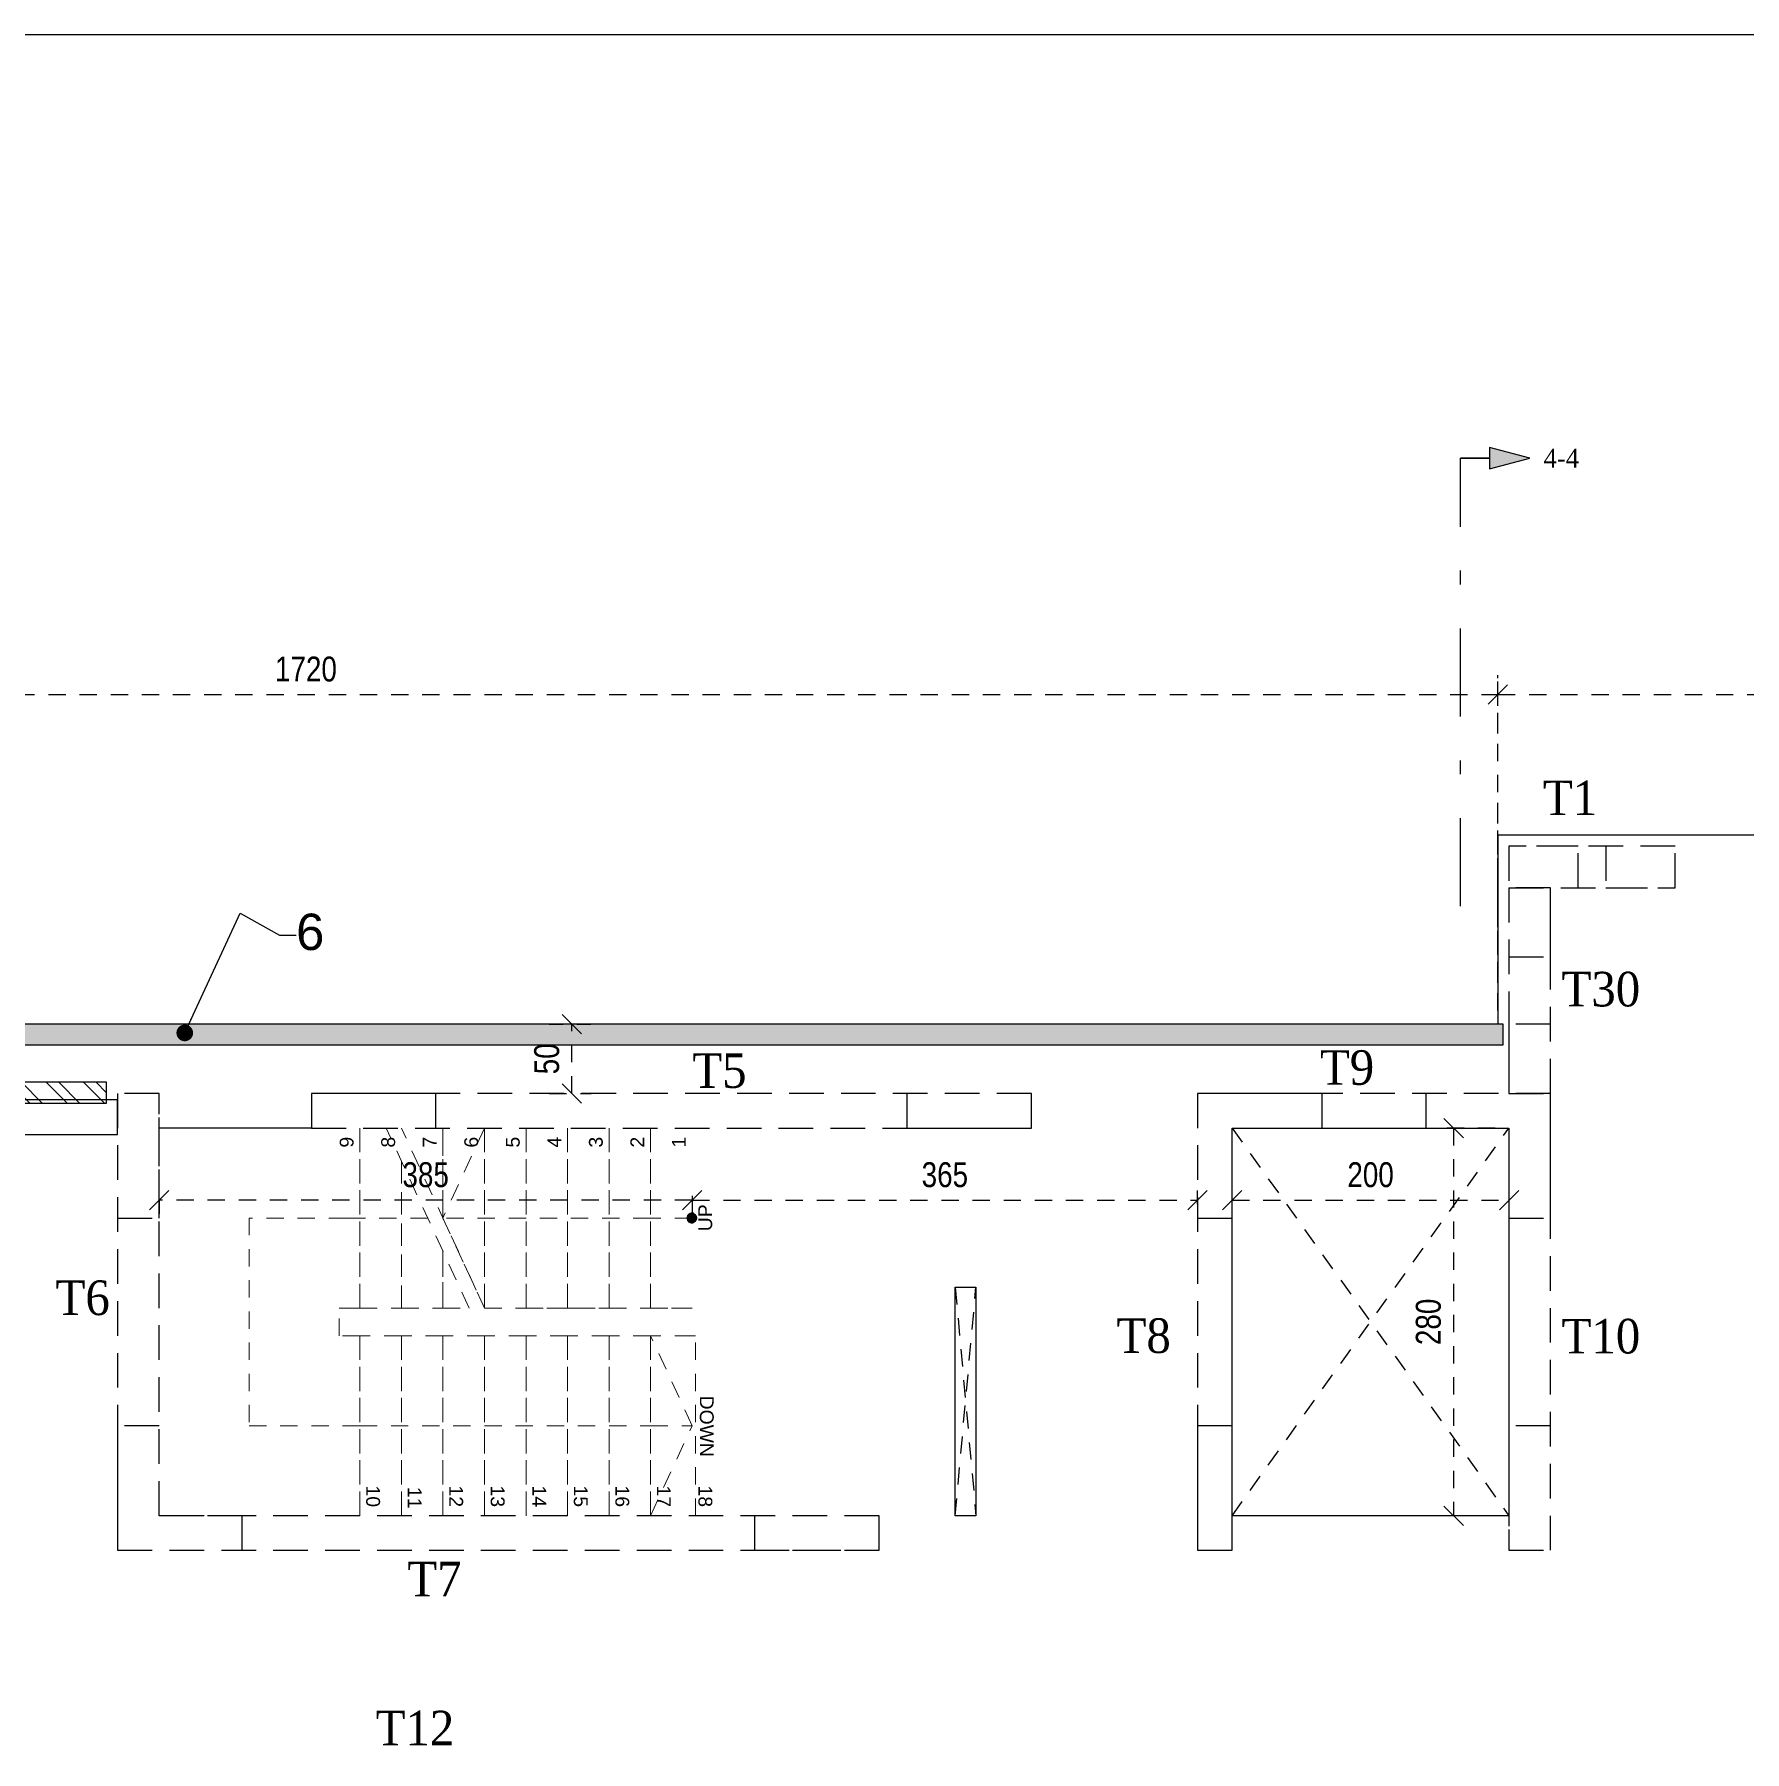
# Model space of a CAD drawing. Header units: millimetres. Extents: x -2171 to 1563, y -1758 to -1505.
# Drawn here: x 413.42 to 425.77, y -1602.65 to -1590.25 of the extents above; entities that cross this region are included whole.
import ezdxf
from ezdxf.enums import TextEntityAlignment as Align

# ---------------------------------------------------------------- set-up
doc = ezdxf.new("R2010")
doc.units = ezdxf.units.MM
doc.header["$PDMODE"] = 32
for name, pattern in [('DASHDOT', [25.4, 12.7, -6.35, 0, -6.35]), ('DASHED2', [0.375, 0.25, -0.125]), ('HIDDEN', [0.375, 0.25, -0.125]), ('HIDDEN2', [0.1875, 0.125, -0.0625])]:
    doc.linetypes.add(name, pattern=pattern)
doc.layers.get('Defpoints').update_dxf_attribs({"color": 6})
for name, color, linetype in [('-S-AKSONES', 50, 'DASHDOT'), ('-S_TEXT', 3, 'Continuous'), ('DIASTASEIS', 7, 'Continuous'), ('Geo_Beam', 7, 'Continuous'), ('Geo_Beam_0', 94, 'Continuous'), ('Geo_Col', 7, 'Continuous'), ('Geo_Lines', 7, 'Continuous'), ('Geo_Lines_3', 7, 'Continuous'), ('Sect_Line_Symbol', 7, 'Continuous'), ('STAIRS', 9, 'Continuous'), ('STITHAIO', 94, 'Continuous'), ('Text_Col_-1', 7, 'Continuous')]:
    doc.layers.add(name, color=color, linetype=linetype)
doc.layers.add('A-ANNO-DIMS', color=1, linetype='Continuous', lineweight=9)
doc.styles.add('1-100', font='arial.ttf', dxfattribs={"width": 0.8})
doc.styles.add('ag', font='arial.ttf', dxfattribs={"height": 0.25})
doc.styles.add('GENERATED_STYLE_1', font='arial.ttf')
doc.styles.add('S1TmsNwRmn11_b_934_161', font='times.ttf', dxfattribs={"width": 0.933629, "height": 0.001087})
doc.styles.add('S1TmsNwRmn1359_b_934_161', font='times.ttf', dxfattribs={"width": 0.933629, "height": 0.135937})
doc.dimstyles.new('CHRISTOFOROS', dxfattribs={"dimscale": 0.2, "dimtxt": 0.25, "dimasz": 0.6, "dimexe": 0, "dimexo": 0, "dimgap": 0, "dimtad": 0, "dimdec": 0, "dimlfac": 100, "dimzin": 0, "dimdsep": 46, "dimtxsty": 'ag', "dimblk": 'ARCHTICK', "dimcen": 0, "dimclrd": 256, "dimclre": 256, "dimclrt": 1, "dimaunit": 1, "dimadec": 0, "dimazin": 0, "dimtfac": 1, "dimtdec": 0, "dimtofl": 0, "dimtmove": 0, "dimatfit": 3, "dimfxl": 1, "dimtolj": 1, "dimtzin": 0, "dimlwd": -1, "dimlwe": -1, "dimarcsym": 0})
doc.dimstyles.new('Copy of 1-100', dxfattribs={"dimtxt": 0.18, "dimasz": 0.14, "dimexe": 0.14, "dimexo": 0.1, "dimgap": 0.09, "dimtad": 1, "dimdec": 0, "dimlfac": 100, "dimrnd": 5, "dimzin": 5, "dimdsep": 46, "dimtxsty": '1-100', "dimblk": 'OBLIQUE', "dimcen": 0.09, "dimclrd": 1, "dimclre": 1, "dimclrt": 2, "dimadec": 0, "dimazin": 0, "dimtfac": 1, "dimtdec": 0, "dimtix": 1, "dimtmove": 2, "dimatfit": 3, "dimfxl": 5, "dimfxlon": 1, "dimtolj": 1, "dimtzin": 5, "dimarcsym": 0})

# ---------------------------------------------------------------- blocks, each defined once
blk = doc.blocks.new('_Oblique')
at = {"color": 0, "linetype": 'ByBlock', "lineweight": -2}
blk.add_line((-0.5, -0.5), (0.5, 0.5), dxfattribs=at)
blk = doc.blocks.new('*D1324')
at = {"layer": 'A-ANNO-DIMS', "color": 1, "linetype": 'HIDDEN', "lineweight": -2, "ltscale": 0.5, "transparency": 16777216}
blk.add_line((423.968, -1598.149), (423.528, -1598.149), dxfattribs=at)
at = {"layer": 'A-ANNO-DIMS', "color": 1, "linetype": 'DASHED2', "lineweight": -2, "ltscale": 0.5, "transparency": 16777216}
blk.add_line((423.668, -1598.149), (423.668, -1600.949), dxfattribs=at)
at = {"layer": 'A-ANNO-DIMS', "color": 1, "linetype": 'HIDDEN2', "lineweight": -2, "ltscale": 0.5, "transparency": 16777216}
blk.add_line((423.967, -1600.949), (423.528, -1600.949), dxfattribs=at)
at = {"layer": 'Defpoints', "color": 0, "ltscale": 0.5, "transparency": 16777216}
for p in [(424.068, -1598.149), (423.668, -1600.949), (424.067, -1600.949)]:
    blk.add_point(p, dxfattribs=at)
at = {"layer": 'A-ANNO-DIMS', "color": 1, "lineweight": -2, "ltscale": 0.5, "transparency": 16777216, "xscale": 0.14, "yscale": 0.14, "zscale": 0.14}
for p, rotation in [((423.668, -1598.149), 90), ((423.668, -1600.949), 270)]:
    blk.add_blockref('_Oblique', p, dxfattribs=dict(at, rotation=rotation))
at = {"layer": 'A-ANNO-DIMS', "color": 2, "ltscale": 0.5, "transparency": 16777216, "insert": (423.486, -1599.549), "char_height": 0.18, "attachment_point": 5, "rotation": 90, "style": '1-100'}
blk.add_mtext('\\A1;280', dxfattribs=at)
blk = doc.blocks.new('*D1325')
at = {"layer": 'A-ANNO-DIMS', "color": 1, "linetype": 'HIDDEN2', "lineweight": -2, "ltscale": 0.5, "transparency": 16777216}
blk.add_line((421.818, -1598.699), (421.818, -1598.529), dxfattribs=at)
at = {"layer": 'A-ANNO-DIMS', "color": 1, "linetype": 'HIDDEN', "lineweight": -2, "ltscale": 0.5, "transparency": 16777216}
blk.add_line((418.168, -1598.639), (418.168, -1598.809), dxfattribs=at)
at = {"layer": 'A-ANNO-DIMS', "color": 1, "linetype": 'DASHED2', "lineweight": -2, "ltscale": 0.5, "transparency": 16777216}
blk.add_line((418.168, -1598.669), (421.818, -1598.669), dxfattribs=at)
at = {"layer": 'Defpoints', "color": 0, "ltscale": 0.5, "transparency": 16777216}
for p in [(418.168, -1598.539), (421.818, -1598.669), (421.818, -1598.799)]:
    blk.add_point(p, dxfattribs=at)
at = {"layer": 'A-ANNO-DIMS', "color": 1, "lineweight": -2, "ltscale": 0.5, "transparency": 16777216, "xscale": 0.14, "yscale": 0.14, "zscale": 0.14, "rotation": 180}
blk.add_blockref('_Oblique', (418.168, -1598.669), dxfattribs=at)
at = {"layer": 'A-ANNO-DIMS', "color": 1, "lineweight": -2, "ltscale": 0.5, "transparency": 16777216, "xscale": 0.14, "yscale": 0.14, "zscale": 0.14}
blk.add_blockref('_Oblique', (421.818, -1598.669), dxfattribs=at)
at = {"layer": 'A-ANNO-DIMS', "color": 2, "ltscale": 0.5, "transparency": 16777216, "insert": (419.993, -1598.487), "char_height": 0.18, "attachment_point": 5, "style": '1-100'}
blk.add_mtext('\\A1;365', dxfattribs=at)
blk = doc.blocks.new('*D1326')
at = {"layer": 'A-ANNO-DIMS', "color": 1, "linetype": 'HIDDEN', "lineweight": -2, "ltscale": 0.5, "transparency": 16777216}
blk.add_line((422.068, -1598.699), (422.068, -1598.529), dxfattribs=at)
at = {"layer": 'A-ANNO-DIMS', "color": 1, "linetype": 'HIDDEN2', "lineweight": -2, "ltscale": 0.5, "transparency": 16777216}
blk.add_line((424.068, -1598.699), (424.068, -1598.529), dxfattribs=at)
at = {"layer": 'A-ANNO-DIMS', "color": 1, "linetype": 'DASHED2', "lineweight": -2, "ltscale": 0.5, "transparency": 16777216}
blk.add_line((422.068, -1598.669), (424.068, -1598.669), dxfattribs=at)
at = {"layer": 'Defpoints', "color": 0, "ltscale": 0.5, "transparency": 16777216}
for p in [(424.068, -1598.669), (422.068, -1598.799), (424.068, -1598.799)]:
    blk.add_point(p, dxfattribs=at)
at = {"layer": 'A-ANNO-DIMS', "color": 1, "lineweight": -2, "ltscale": 0.5, "transparency": 16777216, "xscale": 0.14, "yscale": 0.14, "zscale": 0.14, "rotation": 180}
blk.add_blockref('_Oblique', (422.068, -1598.669), dxfattribs=at)
at = {"layer": 'A-ANNO-DIMS', "color": 1, "lineweight": -2, "ltscale": 0.5, "transparency": 16777216, "xscale": 0.14, "yscale": 0.14, "zscale": 0.14}
blk.add_blockref('_Oblique', (424.068, -1598.669), dxfattribs=at)
at = {"layer": 'A-ANNO-DIMS', "color": 2, "ltscale": 0.5, "transparency": 16777216, "insert": (423.068, -1598.487), "char_height": 0.18, "attachment_point": 5, "style": '1-100'}
blk.add_mtext('\\A1;200', dxfattribs=at)
blk = doc.blocks.new('*D1349')
at = {"layer": 'Defpoints', "color": 0, "ltscale": 0.5, "transparency": 16777216}
for p in [(417.036, -1597.399), (417.299, -1597.399), (417.036, -1597.899)]:
    blk.add_point(p, dxfattribs=at)
at = {"layer": 'DIASTASEIS', "color": 1, "linetype": 'HIDDEN2', "lineweight": -2, "ltscale": 0.5, "transparency": 16777216}
blk.add_line((417.136, -1597.399), (417.439, -1597.399), dxfattribs=at)
at = {"layer": 'DIASTASEIS', "color": 1, "linetype": 'DASHED2', "lineweight": -2, "ltscale": 0.5, "transparency": 16777216}
blk.add_line((417.299, -1597.899), (417.299, -1597.399), dxfattribs=at)
at = {"layer": 'DIASTASEIS', "color": 1, "linetype": 'HIDDEN', "lineweight": -2, "ltscale": 0.5, "transparency": 16777216}
blk.add_line((417.136, -1597.899), (417.439, -1597.899), dxfattribs=at)
at = {"layer": 'DIASTASEIS', "color": 1, "lineweight": -2, "ltscale": 0.5, "transparency": 16777216, "xscale": 0.14, "yscale": 0.14, "zscale": 0.14}
for p, rotation in [((417.299, -1597.399), 90), ((417.299, -1597.899), 270)]:
    blk.add_blockref('_Oblique', p, dxfattribs=dict(at, rotation=rotation))
at = {"layer": 'DIASTASEIS', "color": 2, "ltscale": 0.5, "transparency": 16777216, "insert": (417.118, -1597.649), "char_height": 0.18, "attachment_point": 5, "rotation": 90, "style": '1-100'}
blk.add_mtext('\\A1;50', dxfattribs=at)
blk = doc.blocks.new('*D1350')
at = {"layer": 'Defpoints', "color": 0, "ltscale": 0.5, "transparency": 16777216}
for p in [(423.988, -1595.017), (406.768, -1597.399), (423.988, -1597.399)]:
    blk.add_point(p, dxfattribs=at)
at = {"layer": 'DIASTASEIS', "color": 1, "linetype": 'HIDDEN', "lineweight": -2, "ltscale": 0.5, "transparency": 16777216}
blk.add_line((406.768, -1597.299), (406.768, -1594.877), dxfattribs=at)
at = {"layer": 'DIASTASEIS', "color": 1, "linetype": 'HIDDEN2', "lineweight": -2, "ltscale": 0.5, "transparency": 16777216}
blk.add_line((423.988, -1597.299), (423.988, -1594.877), dxfattribs=at)
at = {"layer": 'DIASTASEIS', "color": 1, "linetype": 'DASHED2', "lineweight": -2, "ltscale": 0.5, "transparency": 16777216}
blk.add_line((406.768, -1595.017), (423.988, -1595.017), dxfattribs=at)
at = {"layer": 'DIASTASEIS', "color": 1, "lineweight": -2, "ltscale": 0.5, "transparency": 16777216, "xscale": 0.14, "yscale": 0.14, "zscale": 0.14, "rotation": 180}
blk.add_blockref('_Oblique', (406.768, -1595.017), dxfattribs=at)
at = {"layer": 'DIASTASEIS', "color": 1, "lineweight": -2, "ltscale": 0.5, "transparency": 16777216, "xscale": 0.14, "yscale": 0.14, "zscale": 0.14}
blk.add_blockref('_Oblique', (423.988, -1595.017), dxfattribs=at)
at = {"layer": 'DIASTASEIS', "color": 2, "ltscale": 0.5, "transparency": 16777216, "insert": (415.378, -1594.835), "char_height": 0.18, "attachment_point": 5, "style": '1-100'}
blk.add_mtext('\\A1;1720', dxfattribs=at)
blk = doc.blocks.new('*D1351')
at = {"layer": 'Defpoints', "color": 0, "ltscale": 0.5, "transparency": 16777216}
for p in [(435.872, -1595.017), (435.872, -1596.033), (423.988, -1597.399)]:
    blk.add_point(p, dxfattribs=at)
at = {"layer": 'DIASTASEIS', "color": 1, "linetype": 'HIDDEN', "lineweight": -2, "ltscale": 0.5, "transparency": 16777216}
blk.add_line((423.988, -1597.299), (423.988, -1594.877), dxfattribs=at)
at = {"layer": 'DIASTASEIS', "color": 1, "linetype": 'HIDDEN2', "lineweight": -2, "ltscale": 0.5, "transparency": 16777216}
blk.add_line((435.872, -1595.933), (435.872, -1594.877), dxfattribs=at)
at = {"layer": 'DIASTASEIS', "color": 1, "linetype": 'DASHED2', "lineweight": -2, "ltscale": 0.5, "transparency": 16777216}
blk.add_line((423.988, -1595.017), (435.872, -1595.017), dxfattribs=at)
at = {"layer": 'DIASTASEIS', "color": 1, "lineweight": -2, "ltscale": 0.5, "transparency": 16777216, "xscale": 0.14, "yscale": 0.14, "zscale": 0.14, "rotation": 180}
blk.add_blockref('_Oblique', (423.988, -1595.017), dxfattribs=at)
at = {"layer": 'DIASTASEIS', "color": 1, "lineweight": -2, "ltscale": 0.5, "transparency": 16777216, "xscale": 0.14, "yscale": 0.14, "zscale": 0.14}
blk.add_blockref('_Oblique', (435.872, -1595.017), dxfattribs=at)
at = {"layer": 'DIASTASEIS', "color": 2, "ltscale": 0.5, "transparency": 16777216, "insert": (429.93, -1594.835), "char_height": 0.18, "attachment_point": 5, "style": '1-100'}
blk.add_mtext('\\A1;1190', dxfattribs=at)
blk = doc.blocks.new('*D1352')
at = {"layer": 'A-ANNO-DIMS', "color": 1, "linetype": 'HIDDEN', "lineweight": -2, "ltscale": 0.5, "transparency": 16777216}
blk.add_line((418.168, -1598.639), (418.168, -1598.809), dxfattribs=at)
at = {"layer": 'A-ANNO-DIMS', "color": 1, "linetype": 'HIDDEN2', "lineweight": -2, "ltscale": 0.5, "transparency": 16777216}
blk.add_line((414.318, -1598.669), (414.318, -1598.809), dxfattribs=at)
at = {"layer": 'A-ANNO-DIMS', "color": 1, "linetype": 'DASHED2', "lineweight": -2, "ltscale": 0.5, "transparency": 16777216}
blk.add_line((418.168, -1598.669), (414.318, -1598.669), dxfattribs=at)
at = {"layer": 'Defpoints', "color": 0, "ltscale": 0.5, "transparency": 16777216}
for p in [(414.318, -1598.605), (418.168, -1598.539), (414.318, -1598.669)]:
    blk.add_point(p, dxfattribs=at)
at = {"layer": 'A-ANNO-DIMS', "color": 1, "lineweight": -2, "ltscale": 0.5, "transparency": 16777216, "xscale": 0.14, "yscale": 0.14, "zscale": 0.14, "rotation": 180}
blk.add_blockref('_Oblique', (414.318, -1598.669), dxfattribs=at)
at = {"layer": 'A-ANNO-DIMS', "color": 1, "lineweight": -2, "ltscale": 0.5, "transparency": 16777216, "xscale": 0.14, "yscale": 0.14, "zscale": 0.14}
blk.add_blockref('_Oblique', (418.168, -1598.669), dxfattribs=at)
at = {"layer": 'A-ANNO-DIMS', "color": 2, "ltscale": 0.5, "transparency": 16777216, "insert": (416.243, -1598.487), "char_height": 0.18, "attachment_point": 5, "style": '1-100'}
blk.add_mtext('\\A1;385', dxfattribs=at)
blk = doc.blocks.new('_ArchTick')
at = {"color": 0, "linetype": 'ByBlock', "const_width": 0.15}
blk.add_lwpolyline([(-0.5, -0.5), (0.5, 0.5)], dxfattribs=at)

msp = doc.modelspace()

# ---------------------------------------------------------------- hatches: boundary and pattern name
at = {"layer": 'Geo_Beam_0', "linetype": 'Continuous', "ltscale": 0.5, "transparency": 33554687}
h = msp.add_hatch(dxfattribs=at)
h.set_pattern_fill('SACNCR', color=253, scale=0.04)
edge = h.paths.add_edge_path()
edge.add_line((424.0257, -1597.3987), (406.7677, -1597.3987))
edge.add_line((406.7677, -1597.3987), (406.7677, -1602.3487))
edge.add_line((406.7677, -1602.3487), (403.5432, -1602.3477))
edge.add_arc((403.5424, -1605.0929), 2.7452, 89.98242, 185.44649)
edge.add_line((400.8095, -1605.3535), (401.2336, -1609.6663))
edge.add_arc((403.3878, -1609.2339), 2.1971, 191.34776, 268.49812)
edge.add_line((403.3303, -1611.4303), (413.3921, -1611.7625))
edge.add_arc((413.392, -1610.4365), 1.326, 270.00417, 359.69448)
edge.add_line((414.718, -1610.4436), (414.718, -1609.7789))
edge.add_line((414.718, -1609.7789), (415.1177, -1609.7777))
edge.add_line((415.1177, -1609.7777), (415.12, -1610.6221))
edge.add_arc((416.5793, -1610.5878), 1.4596, 181.34896, 270.155)
edge.add_line((416.5832, -1612.0474), (421.0649, -1612.0431))
edge.add_arc((420.9805, -1610.1085), 1.9364, 272.49842, 360.57064)
edge.add_line((422.9169, -1610.0892), (422.9177, -1606.2725))
edge.add_arc((425.3318, -1606.273), 2.4141, 162.22636, 179.98758, ccw=False)
edge.add_arc((423.2742, -1605.6488), 0.2663, 78.3021, 154.95892, ccw=False)
edge.add_line((423.3282, -1605.388), (423.8256, -1605.388))
edge.add_line((423.8256, -1605.388), (423.8256, -1605.238))
edge.add_line((423.8256, -1605.238), (423.2577, -1605.238))
edge.add_arc((423.2577, -1605.6327), 0.3947, 90, 157.41968)
edge.add_arc((424.3173, -1606.0733), 1.5422, 157.41968, 176.82648)
edge.add_arc((293.924, -1598.8436), 129.0514, 356.748885, 356.826476, ccw=False)
edge.add_line((422.7676, -1606.1624), (422.7676, -1610.0892))
edge.add_arc((420.9581, -1610.0892), 1.8095, 270.00418, 360, ccw=False)
edge.add_line((420.9583, -1611.8987), (416.5831, -1611.8989))
edge.add_arc((416.5831, -1610.5835), 1.3154, 179.99761, 270.0023, ccw=False)
edge.add_line((415.2677, -1610.5834), (415.2677, -1609.6289))
edge.add_line((415.2677, -1609.6289), (414.5677, -1609.6289))
edge.add_line((414.5677, -1609.6289), (414.5677, -1610.5122))
edge.add_arc((413.3903, -1610.4324), 1.1801, 270.08646, 356.11874, ccw=False)
edge.add_line((413.3921, -1611.6125), (403.3206, -1611.2799))
edge.add_arc((403.3882, -1609.2334), 2.0476, 185.45432, 268.10896, ccw=False)
edge.add_line((401.3499, -1609.4281), (400.9472, -1605.0929))
edge.add_arc((403.5424, -1605.0929), 2.5952, 90, 180, ccw=False)
edge.add_line((403.5424, -1602.4977), (406.9177, -1602.4977))
edge.add_line((406.9177, -1602.4977), (406.9177, -1597.5487))
edge.add_line((406.9177, -1597.5487), (424.0257, -1597.5487))
edge.add_line((424.0257, -1597.5487), (424.0257, -1597.3987))
at = {"layer": 'Geo_Lines_3', "linetype": 'Continuous', "ltscale": 0.5, "transparency": 33554572}
h = msp.add_hatch(dxfattribs=at)
h.set_pattern_fill('ANSI32', color=9, scale=0.02, angle=90)
edge = h.paths.add_edge_path()
edge.add_line((413.9377, -1597.8187), (407.4057, -1597.8187))
edge.add_line((407.4057, -1597.8187), (407.4057, -1602.9867))
edge.add_line((407.4057, -1602.9867), (403.3837, -1602.9917))
edge.add_arc((403.5424, -1605.0929), 2.1072, 94.31925, 185.44425)
edge.add_line((401.4447, -1605.2928), (401.8355, -1609.3817))
edge.add_arc((403.3882, -1609.2333), 1.5598, 185.45966, 268.11092)
edge.add_line((403.3368, -1610.7922), (413.3921, -1611.1245))
edge.add_arc((413.4141, -1610.4583), 0.6665, 268.10744, 363.04947)
edge.add_line((414.0797, -1610.4228), (414.0797, -1609.0608))
edge.add_line((414.0797, -1609.0608), (415.7557, -1609.0609))
edge.add_line((415.7557, -1609.0609), (415.7557, -1610.5834))
edge.add_arc((416.5831, -1610.5834), 0.8275, 179.99991, 270.0023)
edge.add_line((416.5832, -1611.4109), (420.9615, -1611.4107))
edge.add_arc((420.9614, -1610.0924), 1.3183, 270.00235, 360.13938)
edge.add_line((422.2797, -1610.0892), (422.2797, -1604.9433))
edge.add_line((422.2797, -1604.9433), (422.1297, -1604.9433))
edge.add_line((422.1297, -1604.9433), (422.1297, -1610.0892))
edge.add_line((422.1297, -1610.0892), (422.1124, -1610.2898))
edge.add_arc((420.9582, -1610.0892), 1.1715, 270.00191, 350.14216, ccw=False)
edge.add_line((420.9582, -1611.2607), (416.5832, -1611.2609))
edge.add_arc((416.5831, -1610.5834), 0.6775, 180.00011, 270.0023, ccw=False)
edge.add_line((415.9057, -1610.5834), (415.9057, -1608.9109))
edge.add_line((415.9057, -1608.9109), (413.9297, -1608.9109))
edge.add_line((413.9297, -1608.9109), (413.9297, -1610.4244))
edge.add_arc((413.3809, -1610.4244), 0.5488, -91.57196, 0, ccw=False)
edge.add_line((413.3659, -1610.973), (403.3417, -1610.6416))
edge.add_arc((403.3883, -1609.2324), 1.4099, 192.37967, 268.10622, ccw=False)
edge.add_line((402.0112, -1609.5347), (401.594, -1605.2786))
edge.add_arc((403.5367, -1605.0881), 1.952, 94.10255, 185.59832, ccw=False)
edge.add_line((403.3971, -1603.1411), (407.5557, -1603.1367))
edge.add_line((407.5557, -1603.1367), (407.5557, -1597.9687))
edge.add_line((407.5557, -1597.9687), (413.9377, -1597.9687))
edge.add_line((413.9377, -1597.9687), (413.9377, -1597.8187))
at = {"layer": 'Sect_Line_Symbol'}
msp.add_hatch(color=2, dxfattribs=at).paths.add_polyline_path([(423.7176, -1593.3102), (423.9278, -1593.3102), (423.9278, -1593.3879), (424.2176, -1593.3102), (423.9278, -1593.2326), (423.9278, -1593.3102)])
at = {"layer": 'STAIRS', "linetype": 'HIDDEN2', "lineweight": 13}
msp.add_hatch(color=8, dxfattribs=at).paths.add_polyline_path([(418.1677, -1598.7612, 1), (418.1677, -1598.8362, 1)])

# ---------------------------------------------------------------- linework, layer by layer
at = {"layer": '-S_TEXT', "ltscale": 5}
msp.add_lwpolyline([(395.0146, -1590.2497), (453.1621, -1590.2497), (453.1621, -1630.2944), (395.0146, -1630.2944)], close=True, dxfattribs=at)
at = {"color": 2, "linetype": 'HIDDEN', "ltscale": 0.5}
for p, q in [((422.0676, -1598.1487), (424.0676, -1600.949)), ((422.0676, -1600.949), (424.0676, -1598.1487)), ((420.0677, -1599.2987), (420.2176, -1600.9487)), ((420.0677, -1600.9487), (420.2176, -1599.2987))]:
    msp.add_line(p, q, dxfattribs=at)
at = {"layer": 'Geo_Beam', "color": 94, "ltscale": 0.5}
msp.add_line((415.4176, -1598.1487), (414.3176, -1598.1487), dxfattribs=at)
at = {"layer": 'Geo_Beam', "color": 94}
msp.add_lwpolyline([(407.9677, -1598.196), (414.0176, -1598.196), (414.0176, -1597.946), (407.9677, -1597.946)], close=True, dxfattribs=at)
at = {"layer": 'Geo_Col', "color": 94, "linetype": 'HIDDEN'}
for points in [[(424.0676, -1596.4133), (425.2676, -1596.4133), (425.2676, -1596.1133), (424.0676, -1596.1133)], [(424.0676, -1596.4133), (424.5676, -1596.4133), (424.5676, -1596.1133), (424.0676, -1596.1133)], [(425.2676, -1596.1133), (424.7676, -1596.1133), (424.7676, -1596.4133), (425.2676, -1596.4133)], [(424.3676, -1597.8987), (424.3676, -1596.4133), (424.0676, -1596.4133), (424.0676, -1597.8987)], [(424.0676, -1596.4133), (424.0676, -1596.9133), (424.3676, -1596.9133), (424.3676, -1596.4133)], [(424.3676, -1597.8987), (424.3676, -1597.3987), (424.0676, -1597.3987), (424.0676, -1597.8987)], [(414.0176, -1597.8987), (414.0176, -1598.7987), (414.3176, -1598.7987), (414.3176, -1597.8987)], [(415.4176, -1598.1487), (420.6179, -1598.1487), (420.6179, -1597.8987), (415.4176, -1597.8987)], [(415.4176, -1598.1487), (416.3176, -1598.1487), (416.3176, -1597.8987), (415.4176, -1597.8987)], [(420.6179, -1597.8987), (419.7179, -1597.8987), (419.7179, -1598.1487), (420.6179, -1598.1487)], [(421.8176, -1597.8987), (421.8176, -1598.7987), (422.0676, -1598.7987), (422.0676, -1598.1487), (422.7176, -1598.1487), (422.7176, -1597.8987)], [(424.3676, -1597.8987), (423.4676, -1597.8987), (423.4676, -1598.1487), (424.0676, -1598.1487), (424.0676, -1598.7987), (424.3676, -1598.7987)], [(414.0176, -1601.1987), (414.9176, -1601.1987), (414.9176, -1600.9487), (414.3176, -1600.9487), (414.3176, -1600.2987), (414.0176, -1600.2987)], [(422.0676, -1601.1987), (422.0676, -1600.2987), (421.8176, -1600.2987), (421.8176, -1601.1987)], [(424.3676, -1601.1987), (424.3676, -1600.2987), (424.0676, -1600.2987), (424.0676, -1601.1987)], [(419.5176, -1600.9487), (418.6176, -1600.9487), (418.6176, -1601.1987), (419.5176, -1601.1987)]]:
    msp.add_lwpolyline(points, close=True, dxfattribs=at)
for points in [[(414.3176, -1597.8987), (414.0176, -1597.8987)], [(414.0176, -1597.8987), (414.0176, -1601.1987)], [(414.3176, -1600.9487), (414.3176, -1597.8987)], [(421.8176, -1597.8987), (421.8176, -1601.1987)], [(424.3676, -1597.8987), (421.8176, -1597.8987)], [(424.3676, -1601.1987), (424.3676, -1597.8987)], [(422.0676, -1601.1987), (422.0676, -1598.1487)], [(422.0676, -1598.1487), (424.0676, -1598.1487)], [(424.0676, -1598.1487), (424.0676, -1601.1987)], [(419.5176, -1600.9487), (414.3176, -1600.9487)], [(419.5176, -1601.1987), (419.5176, -1600.9487)], [(414.0176, -1601.1987), (419.5176, -1601.1987)], [(421.8176, -1601.1987), (422.0676, -1601.1987)], [(424.0676, -1601.1987), (424.3676, -1601.1987)]]:
    msp.add_lwpolyline(points, dxfattribs=at)
at = {"layer": 'Geo_Lines', "color": 94}
msp.add_lwpolyline([(435.8723, -1596.0333), (423.9877, -1596.0333), (423.9877, -1597.3987), (406.7677, -1597.3987), (406.7677, -1602.3487), (403.6161, -1602.3487, 0.4503867), (400.8095, -1605.3535), (401.2006, -1609.4425, 0.3628965), (403.2029, -1611.4203), (413.3398, -1611.7614, 0.4266676), (414.7177, -1610.4175), (414.7177, -1609.7789), (415.1177, -1609.7778), (415.12, -1610.6221, 0.4152963), (416.5585, -1612.0474), (420.9583, -1612.0487, 0.4145232), (422.9169, -1610.0892), (422.9176, -1606.2957, -0.0840898), (423.0515, -1605.5058, -0.5177674), (423.4579, -1605.4934, -0.1006389), (423.587, -1606.1427), (423.2085, -1609.9111, 0.4106642), (425.1742, -1612.3456), (434.5493, -1612.7645, 0.3591215)], format="xyb", dxfattribs=at)
for points in [[(422.0676, -1598.1487), (424.0676, -1598.1487), (424.0676, -1600.949), (422.0676, -1600.949)], [(420.0677, -1599.2987), (420.2176, -1599.2987), (420.2176, -1600.9487), (420.0677, -1600.9487)]]:
    msp.add_lwpolyline(points, close=True, dxfattribs=at)
at = {"layer": 'Sect_Line_Symbol', "color": 2}
msp.add_lwpolyline([(423.7176, -1593.3102), (423.9278, -1593.3102), (423.9278, -1593.3879), (424.2176, -1593.3102), (423.9278, -1593.2326), (423.9278, -1593.3102)], close=True, dxfattribs=at)
at = {"layer": 'Sect_Line_Symbol', "color": 2, "linetype": 'DASHDOT', "ltscale": 0.05}
msp.add_lwpolyline([(423.7176, -1596.5457), (423.7176, -1593.3102)], dxfattribs=at)
at = {"layer": 'STAIRS', "color": 8, "linetype": 'HIDDEN2', "lineweight": 13}
for p, q in [((415.7677, -1598.1487), (415.7677, -1599.4487)), ((415.7677, -1599.4487), (415.7677, -1598.1487)), ((416.5575, -1599.4487), (415.9575, -1598.1487)), ((416.6677, -1599.4487), (416.0677, -1598.1487)), ((416.3677, -1598.1487), (416.3677, -1598.7987)), ((416.3677, -1598.7987), (416.3677, -1598.1487)), ((416.6677, -1598.1487), (416.3677, -1598.7987)), ((416.6677, -1598.1487), (416.6677, -1599.4487)), ((416.6677, -1599.4487), (416.6677, -1598.1487)), ((416.9677, -1598.1487), (416.9677, -1599.4487)), ((416.9677, -1599.4487), (416.9677, -1598.1487)), ((417.2677, -1598.1487), (417.2677, -1599.4487)), ((417.2677, -1599.4487), (417.2677, -1598.1487)), ((417.5677, -1598.1487), (417.5677, -1599.4487)), ((417.5677, -1599.4487), (417.5677, -1598.1487)), ((417.8677, -1598.1487), (417.8677, -1599.4487)), ((417.8677, -1599.4487), (417.8677, -1598.1487)), ((416.0677, -1598.3873), (416.0677, -1599.4487)), ((416.0677, -1599.4487), (416.0677, -1598.3873)), ((415.6677, -1598.7987), (414.9677, -1598.7987)), ((414.9677, -1598.7987), (414.9677, -1600.2987)), ((415.7677, -1598.7987), (415.6677, -1598.7987)), ((416.2575, -1598.7987), (415.7677, -1598.7987)), ((417.8677, -1598.7987), (416.3677, -1598.7987)), ((416.3677, -1598.7987), (416.6677, -1599.4487)), ((418.1677, -1598.7987), (417.8677, -1598.7987)), ((416.3677, -1599.0373), (416.3677, -1599.4487)), ((416.3677, -1599.4487), (416.3677, -1599.0373)), ((415.6177, -1599.6487), (415.6177, -1599.4487)), ((415.6177, -1599.4487), (415.6677, -1599.4487)), ((415.6677, -1599.4487), (415.7677, -1599.4487)), ((415.7677, -1599.4487), (416.0677, -1599.4487)), ((416.0677, -1599.4487), (416.3677, -1599.4487)), ((416.3677, -1599.4487), (416.5575, -1599.4487)), ((416.6677, -1599.4487), (418.1677, -1599.4487)), ((416.6677, -1599.4487), (416.9677, -1599.4487)), ((416.9677, -1599.4487), (417.2677, -1599.4487)), ((417.2677, -1599.4487), (417.5677, -1599.4487)), ((417.5677, -1599.4487), (417.8677, -1599.4487)), ((417.8677, -1599.4487), (418.1677, -1599.4487)), ((415.7677, -1599.6487), (415.6177, -1599.6487)), ((415.7677, -1600.9487), (415.7677, -1599.6487)), ((416.0677, -1599.6487), (415.7677, -1599.6487)), ((415.7677, -1599.6487), (415.7677, -1600.9487)), ((416.0677, -1600.9487), (416.0677, -1599.6487)), ((416.3677, -1599.6487), (416.0677, -1599.6487)), ((416.0677, -1599.6487), (416.0677, -1600.9487)), ((416.3677, -1600.9487), (416.3677, -1599.6487)), ((416.6677, -1599.6487), (416.3677, -1599.6487)), ((416.3677, -1599.6487), (416.3677, -1600.9487)), ((416.6677, -1600.9487), (416.6677, -1599.6487)), ((416.9677, -1599.6487), (416.6677, -1599.6487)), ((416.6677, -1599.6487), (416.6677, -1600.9487)), ((416.9677, -1600.9487), (416.9677, -1599.6487)), ((417.2677, -1599.6487), (416.9677, -1599.6487)), ((416.9677, -1599.6487), (416.9677, -1600.9487)), ((417.2677, -1600.9487), (417.2677, -1599.6487)), ((417.5677, -1599.6487), (417.2677, -1599.6487)), ((417.2677, -1599.6487), (417.2677, -1600.9487)), ((417.5677, -1600.9487), (417.5677, -1599.6487)), ((417.8677, -1599.6487), (417.5677, -1599.6487)), ((417.5677, -1599.6487), (417.5677, -1600.9487)), ((417.8677, -1600.9487), (417.8677, -1599.6487)), ((417.8677, -1599.6487), (417.8677, -1600.9487)), ((418.1677, -1599.6487), (417.8677, -1599.6487)), ((418.1677, -1600.2987), (417.8677, -1599.6487)), ((418.1927, -1599.6487), (418.1677, -1599.6487)), ((418.1927, -1600.9487), (418.1927, -1599.6487)), ((414.9677, -1600.2987), (415.7677, -1600.2987)), ((415.7677, -1600.2987), (417.8677, -1600.2987)), ((417.8677, -1600.2987), (418.1677, -1600.2987)), ((417.8677, -1600.9487), (418.1677, -1600.2987))]:
    msp.add_line(p, q, dxfattribs=at)
at = {"layer": 'STAIRS', "color": 8, "linetype": 'HIDDEN2', "lineweight": 13, "flags": 128}
msp.add_lwpolyline([(418.1677, -1598.7612, 1), (418.1677, -1598.8362, 1)], format="xyb", close=True, dxfattribs=at)
at = {"layer": 'STITHAIO', "ltscale": 0.5}
msp.add_lwpolyline([(413.3921, -1611.1245, 0.4397086), (414.0797, -1610.4228), (414.0797, -1609.0608), (415.7557, -1609.0609), (415.7557, -1610.5834, 0.4142258), (416.5832, -1611.4109), (420.9615, -1611.4107, 0.4149142), (422.2797, -1610.0892), (422.2797, -1604.9433), (422.1297, -1604.9433), (422.1297, -1610.0892, 0), (422.1124, -1610.2898, -0.3646634), (420.9582, -1611.2607), (416.5832, -1611.2609, -0.4142247), (415.9057, -1610.5834), (415.9057, -1608.9109), (413.9297, -1608.9109), (413.9297, -1610.4244, -0.4222724), (413.3659, -1610.973)], format="xyb", dxfattribs=at)
for points in [[(406.9177, -1597.5487), (424.0257, -1597.5487), (424.0257, -1597.3987), (406.7677, -1597.3987)], [(407.5557, -1597.9687), (413.9377, -1597.9687), (413.9377, -1597.8187), (407.4057, -1597.8187)]]:
    msp.add_lwpolyline(points, dxfattribs=at)

# ---------------------------------------------------------------- texts
at = {"layer": '-S-AKSONES', "color": 3, "linetype": 'Continuous', "insert": (415.3071, -1596.6006), "char_height": 0.2625, "width": 0.416093, "attachment_point": 1, "style": 'ag'}
msp.add_mtext('6', dxfattribs=at)
at = {"layer": 'Sect_Line_Symbol', "color": 2, "style": 'S1TmsNwRmn1359_b_934_161', "width": 0.933629}
msp.add_text('4-4', height=0.13594, dxfattribs=at).set_placement((424.3176, -1593.3102), align=Align.MIDDLE_LEFT)
at = {"layer": 'STAIRS', "color": 8, "linetype": 'HIDDEN2', "lineweight": 13, "char_height": 0.1, "attachment_point": 4, "style": 'GENERATED_STYLE_1'}
for s, insert, rotation in [('\\A1;{\\pql;\\fArial|b0|i0|c0|p0;\\W1.000000;9}', (415.6728, -1598.29), 90), ('\\A1;{\\pql;\\fArial|b0|i0|c0|p0;\\W1.000000;8}', (415.9728, -1598.29), 90), ('\\A1;{\\pql;\\fArial|b0|i0|c0|p0;\\W1.000000;7}', (416.272, -1598.29), 90), ('\\A1;{\\pql;\\fArial|b0|i0|c0|p0;\\W1.000000;6}', (416.5728, -1598.29), 90), ('\\A1;{\\pql;\\fArial|b0|i0|c0|p0;\\W1.000000;5}', (416.8728, -1598.29), 90), ('\\A1;{\\pql;\\fArial|b0|i0|c0|p0;\\W1.000000;4}', (417.172, -1598.29), 90), ('\\A1;{\\pql;\\fArial|b0|i0|c0|p0;\\W1.000000;3}', (417.4728, -1598.29), 90), ('\\A1;{\\pql;\\fArial|b0|i0|c0|p0;\\W1.000000;2}', (417.772, -1598.29), 90), ('\\A1;{\\pql;\\fArial|b0|i0|c0|p0;\\W1.000000;1}', (418.072, -1598.29), 90), ('\\A1;{\\pql;\\fArial|b0|i0|c0|p0;\\W1.000000;UP}', (418.2628, -1598.8939), 90), ('\\A1;{\\pql;\\fArial|b0|i0|c0|p0;\\W1.000000;DOWN}', (418.2726, -1600.0816), 270), ('\\A1;{\\pql;\\fArial|b0|i0|c0|p0;\\W1.000000;10}', (415.8626, -1600.7311), 270), ('\\A1;{\\pql;\\fArial|b0|i0|c0|p0;\\W1.000000;11}', (416.1634, -1600.7413), 270), ('\\A1;{\\pql;\\fArial|b0|i0|c0|p0;\\W1.000000;12}', (416.4634, -1600.7311), 270), ('\\A1;{\\pql;\\fArial|b0|i0|c0|p0;\\W1.000000;13}', (416.7625, -1600.7311), 270), ('\\A1;{\\pql;\\fArial|b0|i0|c0|p0;\\W1.000000;14}', (417.0634, -1600.7311), 270), ('\\A1;{\\pql;\\fArial|b0|i0|c0|p0;\\W1.000000;15}', (417.3626, -1600.7311), 270), ('\\A1;{\\pql;\\fArial|b0|i0|c0|p0;\\W1.000000;16}', (417.6626, -1600.7311), 270), ('\\A1;{\\pql;\\fArial|b0|i0|c0|p0;\\W1.000000;17}', (417.9634, -1600.7311), 270), ('\\A1;{\\pql;\\fArial|b0|i0|c0|p0;\\W1.000000;18}', (418.2626, -1600.7311), 270)]:
    msp.add_mtext(s, dxfattribs=dict(at, insert=insert, rotation=rotation))
at = {"layer": 'Text_Col_-1', "color": 200, "style": 'S1TmsNwRmn11_b_934_161', "width": 0.933629}
for s, p in [('T1', (424.3129, -1595.8891)), ('T30', (424.4474, -1597.2705)), ('T5', (418.1691, -1597.8587)), ('T9', (422.7024, -1597.8366)), ('T6', (413.57, -1599.4995)), ('T8', (421.2334, -1599.7736)), ('T10', (424.4478, -1599.7772)), ('T7', (416.1107, -1601.5319)), ('T12', (415.8817, -1602.6072))]:
    msp.add_text(s, height=0.25, dxfattribs=at).set_placement(p)

# ---------------------------------------------------------------- dimensions: what is measured, and where the dimension line sits
at = {"layer": 'A-ANNO-DIMS', "ltscale": 0.5}
dim = msp.add_linear_dim(base=(423.6682, -1600.9487), p1=(424.0676, -1598.1487), p2=(424.0674, -1600.9487), angle=90, dimstyle='Copy of 1-100', dxfattribs=at)
dim.commit()
dim.dimension.update_dxf_attribs({"geometry": '*D1324', "text_midpoint": (423.4863, -1599.5487)})
for base, p1, p2, picture, middle in [((414.3176, -1598.6688), (418.1677, -1598.5392), (414.3176, -1598.6047), '*D1352', (416.2427, -1598.4868)), ((421.8176, -1598.6688), (418.1677, -1598.5392), (421.8176, -1598.7987), '*D1325', (419.9927, -1598.4868)), ((424.0676, -1598.6688), (422.0676, -1598.7987), (424.0676, -1598.7987), '*D1326', (423.0676, -1598.4869))]:
    dim = msp.add_linear_dim(base=base, p1=p1, p2=p2, dimstyle='Copy of 1-100', dxfattribs=at)
    dim.commit()
    dim.dimension.update_dxf_attribs({"geometry": picture, "text_midpoint": middle})
at = {"layer": 'DIASTASEIS', "ltscale": 0.5}
for base, p1, p2, picture, middle in [((423.9877, -1595.0167), (406.7677, -1597.3987), (423.9877, -1597.3987), '*D1350', (415.3777, -1594.8348)), ((435.8723, -1595.0167), (423.9877, -1597.3987), (435.8723, -1596.0333), '*D1351', (429.93, -1594.8348))]:
    dim = msp.add_linear_dim(base=base, p1=p1, p2=p2, dimstyle='Copy of 1-100', dxfattribs=at)
    dim.commit()
    dim.dimension.update_dxf_attribs({"geometry": picture, "text_midpoint": middle})
dim = msp.add_linear_dim(base=(417.2994, -1597.3987), p1=(417.0358, -1597.8987), p2=(417.0358, -1597.3987), angle=90, dimstyle='Copy of 1-100', dxfattribs=at)
dim.commit()
dim.dimension.update_dxf_attribs({"geometry": '*D1349', "text_midpoint": (417.1175, -1597.6487)})

# ---------------------------------------------------------------- leaders
at = {"layer": '-S-AKSONES', "color": 1, "linetype": 'Continuous', "annotation_type": 0, "has_hookline": 1, "hookline_direction": 0, "text_width": 0.1733}
msp.add_leader([(414.503, -1597.4619), (414.903, -1596.5981), (415.1871, -1596.7563), (415.3071, -1596.7563)], dimstyle='CHRISTOFOROS', override={"dimgap": 0, "dimtad": 0, "dimclrd": 1, "dimldrblk": 'Dot', "dimfxl": 0.1, "dimfxlon": 1, "dimarcsym": 1}, dxfattribs=at)

doc.saveas('drawing.dxf')
